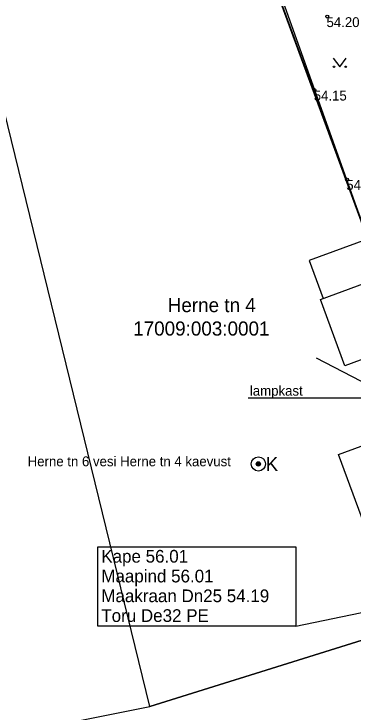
# Model space of a CAD drawing. Extents: x 643135 to 643295, y 6455849 to 6456056.
# Drawn here: x 643172.06 to 643196.11, y 6455954.23 to 6456003.67 of the extents above; entities that cross this region are included whole.
import ezdxf

# ---------------------------------------------------------------- set-up
doc = ezdxf.new("R2010")
doc.units = 0
for name, color, linetype in [('ABIJOONIS', 7, 'Continuous'), ('AED', 7, 'Continuous'), ('HALJASTUS', 7, 'Continuous'), ('HOONE', 7, 'Continuous'), ('KORGUS-EH2000', 7, 'Continuous'), ('KTRASS', 7, 'Continuous'), ('MOOTPIIR', 7, 'Continuous'), ('MPOHULIIN', 7, 'Continuous'), ('PIIR', 7, 'Continuous'), ('VKAEV', 7, 'Continuous')]:
    doc.layers.add(name, color=color, linetype=linetype)

msp = doc.modelspace()

# ---------------------------------------------------------------- linework, layer by layer
at = {"layer": 'ABIJOONIS'}
msp.add_line((643192.058, 6455960.305), (643213.924, 6455964.849), dxfattribs=at)
msp.add_lwpolyline([(643178.009, 6455965.935), (643192.058, 6455965.935), (643192.058, 6455960.305), (643178.009, 6455960.305)], close=True, dxfattribs=at)
at = {"layer": 'AED'}
msp.add_line((643189.029, 6456010.451), (643197.168, 6455987.732), dxfattribs=at)
at = {"layer": 'HALJASTUS'}
for p, q in [((643194.704, 6456000.543), (643195.164, 6455999.933)), ((643195.164, 6455999.933), (643195.614, 6456000.543))]:
    msp.add_line(p, q, dxfattribs=at)
for centre in [(643194.763, 6455999.933), (643195.591, 6455999.933)]:
    msp.add_circle(centre, 0.055, dxfattribs=at)
at = {"layer": 'HOONE'}
for points in [[(643202.117, 6455986.512), (643201.136, 6455989.187), (643192.999, 6455986.203), (643193.98, 6455983.527)], [(643197.728, 6455965.328), (643195.078, 6455972.466), (643207.121, 6455976.875), (643209.734, 6455969.832), (643197.728, 6455965.328)]]:
    msp.add_lwpolyline(points, dxfattribs=at)
msp.add_lwpolyline([(643193.799, 6455983.461), (643202.117, 6455986.512), (643203.841, 6455981.812), (643195.523, 6455978.761)], close=True, dxfattribs=at)
at = {"layer": 'KORGUS-EH2000'}
for centre in [(643194.285, 6456003.487), (643193.378, 6455998.286), (643195.685, 6455991.951)]:
    msp.add_circle(centre, 0.1, dxfattribs=at)
at = {"layer": 'KTRASS'}
msp.add_lwpolyline([(643188.672, 6455976.495), (643200.871, 6455976.495), (643201.79, 6455975.294)], dxfattribs=at)
at = {"layer": 'MOOTPIIR'}
msp.add_lwpolyline([(643188.822, 6456010.415), (643208.191, 6456016.649), (643235.186, 6455963.236), (643223.395, 6455957.494), (643209.43, 6455951.839), (643206.488, 6455962.349)], close=True, dxfattribs=at)
at = {"layer": 'MPOHULIIN'}
msp.add_line((643201.892, 6455974.961), (643193.529, 6455979.282), dxfattribs=at)
at = {"layer": 'PIIR'}
for points in [[(643157.19, 6455949.74), (643181.7, 6455954.63), (643206.53, 6455962.36), (643230.41, 6455972.64), (643253.09, 6455985.35), (643274.66, 6455999.63), (643294.59, 6456016.4), (643290.53, 6455996.82), (643254.12, 6455971.47), (643225.38, 6455957.63), (643204.69, 6455947.67), (643182.79, 6455940.09), (643180.9, 6455939.65), (643164.64, 6455935.83), (643154.78, 6455930.22)], [(643230.41, 6455972.64), (643206.53, 6455962.36), (643188.94, 6456010.16), (643208.33, 6456016.12)], [(643181.7, 6455954.63), (643169.55, 6456004.19), (643188.94, 6456010.16), (643206.53, 6455962.36)]]:
    msp.add_lwpolyline(points, close=True, dxfattribs=at)
at = {"layer": 'VKAEV'}
for radius in [0.5, 0.15, 0.125, 0.1, 0.075, 0.05, 0.025]:
    msp.add_circle((643189.395, 6455971.801), radius, dxfattribs=at)

# ---------------------------------------------------------------- texts
at = {"layer": 'ABIJOONIS'}
for s, p in [('Kape 56.01', (643178.257, 6455964.811)), ('Maapind 56.01', (643178.257, 6455963.411)), ('Maakraan Dn25 54.19', (643178.257, 6455962.011)), ('Toru De32 PE ', (643178.257, 6455960.611))]:
    msp.add_text(s, height=0.9, dxfattribs=at).set_placement(p)
at = {"layer": 'KORGUS-EH2000'}
for s, p in [('54.20', (643194.227, 6456002.744)), ('54.15', (643193.32, 6455997.543)), ('54.37', (643195.627, 6455991.208))]:
    msp.add_text(s, height=0.7, dxfattribs=at).set_placement(p)
at = {"layer": 'KTRASS'}
msp.add_text('lampkast', height=0.7, dxfattribs=at).set_placement((643188.793, 6455976.637))
at = {"layer": 'PIIR'}
for s, p in [('Herne tn 4', (643182.969, 6455982.554)), ('17009:003:0001', (643180.517, 6455980.894))]:
    msp.add_text(s, height=1, dxfattribs=at).set_placement(p)
at = {"layer": 'VKAEV'}
for s, height, p in [('Herne tn 6 vesi Herne tn 4 kaevust', 0.7, (643173.035, 6455971.635)), ('K', 1, (643189.911, 6455971.295))]:
    msp.add_text(s, height=height, dxfattribs=at).set_placement(p)

doc.saveas('drawing.dxf')
